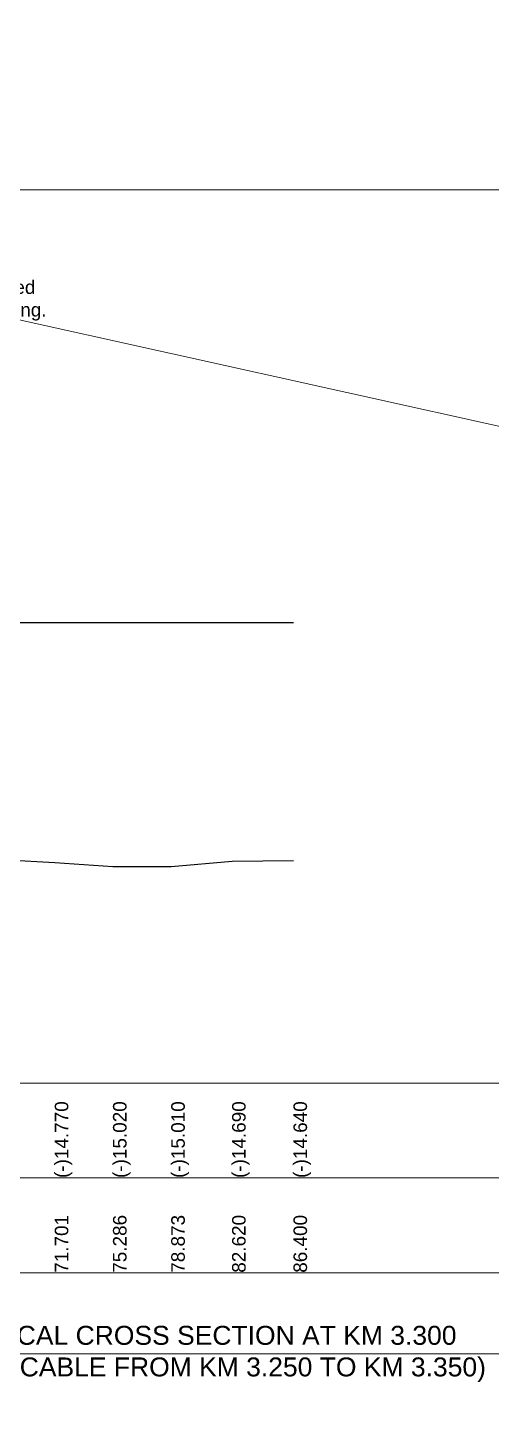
# Model space of a CAD drawing. Header units: inches. Extents: x 66615 to 414904, y -29123 to 90068.
# Drawn here: x 328897 to 330611, y 27950 to 33054 of the extents above; entities that cross this region are included whole.
import ezdxf

# ---------------------------------------------------------------- set-up
doc = ezdxf.new("R2010")
doc.units = ezdxf.units.IN
doc.header["$LTSCALE"] = 7
doc.header["$MEASUREMENT"] = 0
for name, color, linetype, lineweight in [('Cross section Data Border', 7, 'Continuous', 9), ('Cross Section Labels', 7, 'Continuous', 9), ('Existing_Bed_Level for Xsection', 7, 'Continuous', 25), ('Long Section Labels', 7, 'Continuous', 9)]:
    doc.layers.add(name, color=color, linetype=linetype, lineweight=lineweight)
doc.styles.get("Standard").update_dxf_attribs({"font": 'arial.ttf'})
doc.dimstyles.get("Standard").update_dxf_attribs({"dimtxt": 0.18, "dimasz": 0.18, "dimexe": 0.18, "dimexo": 0.0625, "dimgap": 0.09, "dimtad": 0, "dimtih": 1, "dimtoh": 1, "dimdec": 4, "dimzin": 0, "dimdsep": 46, "dimtxsty": 'Standard', "dimcen": 0.09, "dimadec": 0, "dimazin": 0, "dimtfac": 1, "dimtdec": 4, "dimtofl": 0, "dimtmove": 0, "dimatfit": 3, "dimfxl": 1, "dimtolj": 1, "dimtzin": 0, "dimarcsym": 0})

msp = doc.modelspace()

# ---------------------------------------------------------------- linework, layer by layer
at = {"layer": 'Cross section Data Border'}
msp.add_lwpolyline([(324660.9187, 29154.87399), (330815.55966, 29154.87399), (330815.55966, 28454.87399), (324660.9187, 28454.87399)], close=True, dxfattribs=at)
msp.add_lwpolyline([(324660.9187, 28804.87399), (330815.55966, 28804.87399)], dxfattribs=at)
at = {"layer": 'Cross Section Labels'}
msp.add_lwpolyline([(324560.9187, 32454.87399), (334560.9187, 32454.87399), (334560.9187, 25383.87399), (324560.9187, 25383.87399)], close=True, dxfattribs=at)
msp.add_lwpolyline([(328048.9187, 28154.87399), (329560.9187, 28154.87399), (331072.9187, 28154.87399)], dxfattribs=at)
at = {"layer": 'Existing_Bed_Level for Xsection'}
for points in [[(325560.9187, 30856.07399), (329879.60028, 30856.07399)], [(328821.64989, 29980.07399), (328997.63242, 29969.87399), (329212.75365, 29954.87399), (329427.98536, 29955.47399), (329652.76301, 29974.67399), (329879.60028, 29977.67399)]]:
    msp.add_lwpolyline(points, dxfattribs=at)
at = {"layer": 'Long Section Labels'}
msp.add_line((66615.45744, 90067.95473), (414903.83709, 12914.81126), dxfattribs=at)

# ---------------------------------------------------------------- texts
at = {"layer": 'Cross Section Labels'}
for s, insert, char_height, attachment_point in [(' Assorted 2 Layers C.C Blocks(excluding Blocks at key) to be Placed / dumped^J@22.00 m³/m (excluding void) at or below Working LWL as shown in the drawing.^J450 x 450 x 450-------- - 60 % by volume^J350 x 350 x 350-------- - 40 % by volume', (327707.11249, 31804.87399), 50, 8), ('TYPICAL CROSS SECTION AT KM 3.300^J( APPLICABLE FROM KM 3.250 TO KM 3.350)', (329560.9187, 28154.87399), 70, 5)]:
    msp.add_mtext(s, dxfattribs=dict(at, insert=insert, char_height=char_height, attachment_point=attachment_point))
at = {"layer": 'Long Section Labels', "char_height": 50, "attachment_point": 1, "rotation": 90}
for s, insert in [('(-)14.770', (328997.63242, 28804.87399)), ('(-)15.020', (329212.75365, 28804.87399)), ('(-)15.010', (329427.98536, 28804.87399)), ('(-)14.690', (329652.76301, 28804.87399)), ('(-)14.640', (329879.60028, 28804.87399)), ('71.701', (328997.63242, 28454.87399)), ('75.286', (329212.75365, 28454.87399)), ('78.873', (329427.98536, 28454.87399)), ('82.620', (329652.76301, 28454.87399)), ('86.400', (329879.60028, 28454.87399))]:
    msp.add_mtext(s, dxfattribs=dict(at, insert=insert))

# ---------------------------------------------------------------- leaders
at = {"layer": 'Cross Section Labels', "annotation_type": 0, "has_hookline": 1, "hookline_direction": 0}
for points, text_width in [([(326766.93009, 30487.01419), (326766.93009, 31804.87399), (327707.02249, 31804.87399)], 2510.77763), ([(327407.11249, 30211.35287), (327407.11249, 31654.87399), (327707.02249, 31654.87399)], 2345.7367)]:
    msp.add_leader(points, dimstyle='Standard', override={"dimasz": 72}, dxfattribs=dict(at, text_width=text_width))

doc.saveas('drawing.dxf')
